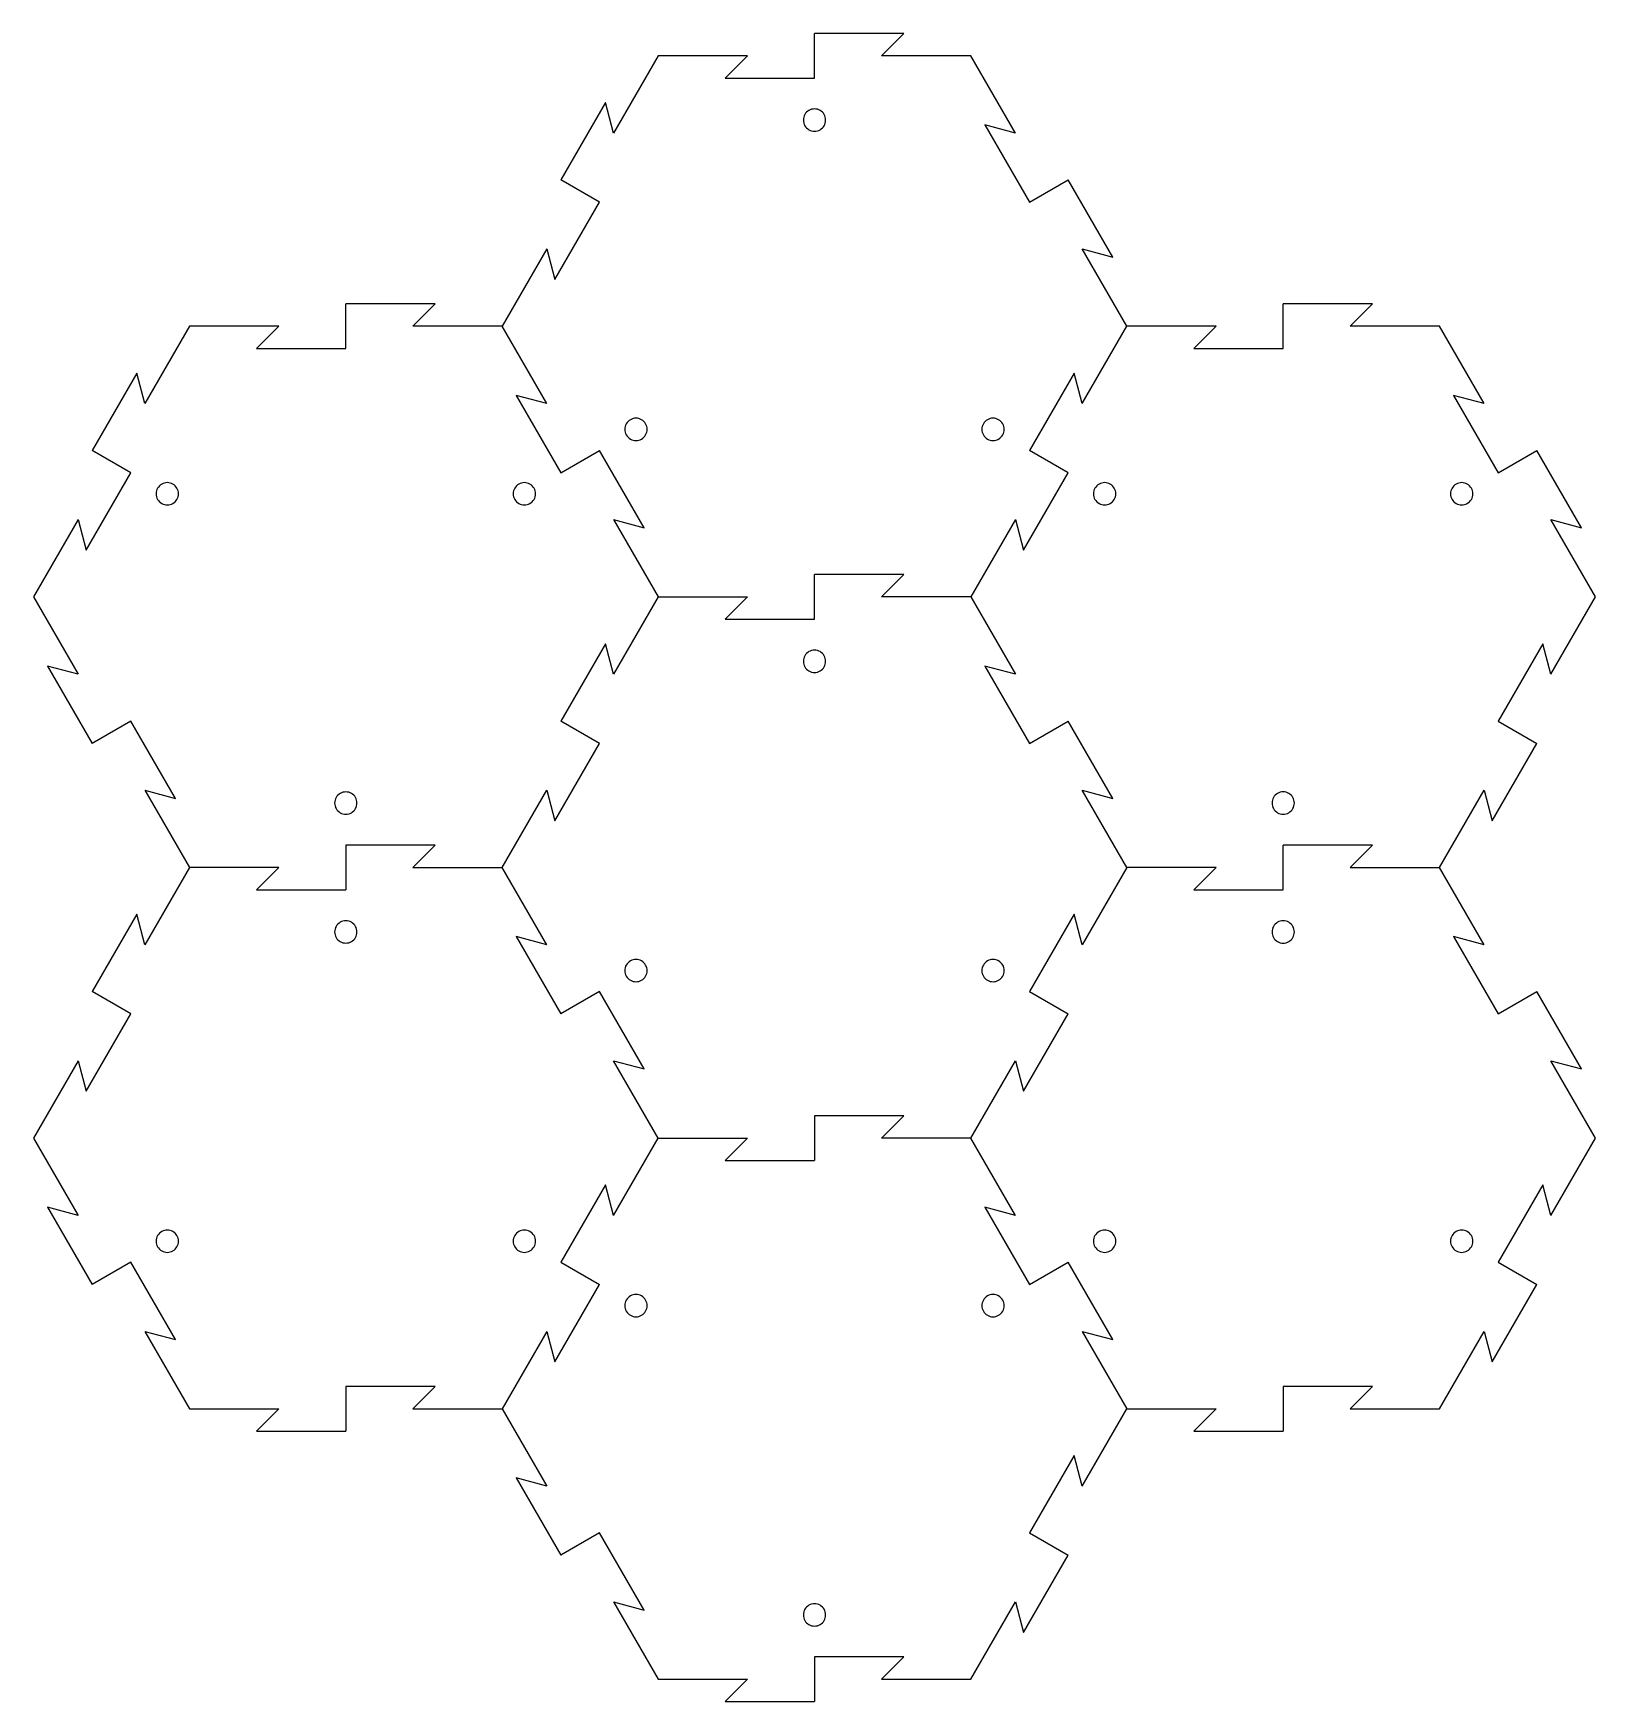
# Model space of a CAD drawing. Extents: x 11 to 228, y 603 to 835.
import ezdxf

# ---------------------------------------------------------------- set-up
doc = ezdxf.new("R2010")
doc.units = 0
doc.layers.get('0').update_dxf_attribs({"linetype": 'CONTINUOUS'})

msp = doc.modelspace()

# ---------------------------------------------------------------- linework, layer by layer
at = {"color": 7}
for points in [[(109.72842, 831.540633), (106.62888, 828.441093), (119.027048, 828.441093), (119.027048, 834.640174)], [(131.425207, 834.640174), (119.027048, 834.640174)], [(128.325668, 831.540633), (131.425207, 834.640174)], [(109.72842, 831.540633), (97.33026, 831.540633), (91.13118, 820.803506)], [(140.72382, 831.540633), (128.325668, 831.540633)], [(146.9229, 820.803506), (140.72382, 831.540633)], [(89.99667, 825.037559), (83.79759, 814.300439)], [(91.13118, 820.803506), (89.99667, 825.037559)], [(146.9229, 820.803506), (142.688858, 821.938018), (148.887938, 811.200899), (154.25649, 814.300439)], [(81.83256, 804.697823), (82.96707, 800.463779), (89.16615, 811.200899), (83.79759, 814.300439)], [(160.455578, 803.563319), (154.25649, 814.300439)], [(81.83256, 804.697823), (75.633488, 793.960703)], [(156.22152, 804.697823), (160.455578, 803.563319)], [(162.4206, 793.960703), (156.22152, 804.697823)], [(44.638081, 793.960703), (41.538541, 790.861163), (53.936699, 790.861163), (53.936699, 797.060244)], [(66.334863, 797.060244), (53.936699, 797.060244)], [(63.235322, 793.960703), (66.334863, 797.060244)], [(174.818768, 793.960703), (171.719227, 790.861163), (184.117388, 790.861163), (184.117388, 797.060244)], [(196.515548, 797.060244), (184.117388, 797.060244)], [(193.416008, 793.960703), (196.515548, 797.060244)], [(32.239919, 793.960703), (26.040838, 783.223584)], [(44.638081, 793.960703), (32.239919, 793.960703)], [(75.633488, 793.960703), (63.235322, 793.960703)], [(81.83256, 783.223584), (75.633488, 793.960703)], [(156.22152, 783.223584), (162.4206, 793.960703)], [(174.818768, 793.960703), (162.4206, 793.960703)], [(212.013255, 783.223584), (205.814167, 793.960703), (193.416008, 793.960703)], [(24.90633, 787.457636), (18.707249, 776.720509)], [(26.040838, 783.223584), (24.90633, 787.457636)], [(156.22152, 783.223584), (155.087018, 787.457636), (148.887937, 776.720509)], [(81.83256, 783.223584), (77.59851, 784.358096), (83.79759, 773.620969), (89.16615, 776.720509)], [(212.013255, 783.223584), (207.779198, 784.358096), (213.978277, 773.620969), (219.346837, 776.720509)], [(16.742219, 767.117903), (17.876727, 762.883849), (24.075809, 773.620969), (18.707249, 776.720509)], [(95.36523, 765.983389), (89.16615, 776.720509)], [(154.25649, 773.620969), (148.887937, 776.720509)], [(225.545918, 765.983389), (219.346837, 776.720509)], [(148.05741, 762.883849), (154.25649, 773.620969)], [(16.742219, 767.117903), (10.543138, 756.380779), (16.742219, 745.643659)], [(91.13118, 767.117903), (95.36523, 765.983389)], [(91.13118, 767.117903), (97.33026, 756.380779)], [(146.9229, 767.117903), (140.72382, 756.380779)], [(146.9229, 767.117903), (148.05741, 762.883849)], [(221.311868, 767.117903), (225.545918, 765.983389)], [(227.510948, 756.380779), (221.311868, 767.117903)], [(128.325668, 756.380779), (131.425207, 759.480319), (119.027048, 759.480319)], [(119.027048, 753.281231), (119.027048, 759.480319)], [(97.33026, 756.380779), (91.13118, 745.643659)], [(97.33026, 756.380779), (109.72842, 756.380779)], [(109.72842, 756.380779), (106.62888, 753.281231)], [(140.72382, 756.380779), (128.325668, 756.380779)], [(140.72382, 756.380779), (146.9229, 745.643659)], [(221.311868, 745.643659), (227.510948, 756.380779)], [(106.62888, 753.281231), (119.027048, 753.281231)], [(91.13118, 745.643659), (89.99667, 749.877709), (83.79759, 739.140589)], [(221.311868, 745.643659), (220.177365, 749.877709), (213.978277, 739.140589), (219.346837, 736.041049)], [(12.508169, 746.778169), (18.707249, 736.041049)], [(16.742219, 745.643659), (12.508169, 746.778169)], [(142.688858, 746.778169), (148.887938, 736.041049)], [(146.9229, 745.643659), (142.688858, 746.778169)], [(26.040838, 729.537971), (30.274889, 728.403461), (24.075809, 739.140589), (18.707249, 736.041049)], [(89.16615, 736.041049), (83.79759, 739.140589)], [(148.887937, 736.041049), (154.25649, 739.140589)], [(156.22152, 729.537971), (160.455578, 728.403461), (154.25649, 739.140589)], [(82.96707, 725.303921), (89.16615, 736.041049)], [(213.147757, 725.303921), (219.346837, 736.041049)], [(26.040838, 729.537971), (32.239919, 718.800851)], [(75.633488, 718.800851), (81.83256, 729.537971)], [(81.83256, 729.537971), (82.96707, 725.303921)], [(162.4206, 718.800851), (156.22152, 729.537971)], [(205.814167, 718.800851), (212.013255, 729.537971)], [(212.013255, 729.537971), (213.147758, 725.303921)], [(53.936699, 721.900391), (53.936699, 715.701311)], [(66.334863, 721.900391), (53.936699, 721.900391)], [(63.235322, 718.800851), (66.334863, 721.900391)], [(193.416008, 718.800851), (196.515548, 721.900391), (184.117388, 721.900391)], [(184.117388, 715.701311), (184.117388, 721.900391)], [(32.239919, 718.800851), (26.040838, 708.063724)], [(44.638081, 718.800851), (32.239919, 718.800851)], [(44.638081, 718.800851), (41.538541, 715.701311), (53.936699, 715.701311)], [(63.235322, 718.800851), (75.633488, 718.800851)], [(81.83256, 708.063724), (75.633488, 718.800851)], [(162.4206, 718.800851), (156.22152, 708.063724)], [(174.818768, 718.800851), (162.4206, 718.800851)], [(174.818768, 718.800851), (171.719227, 715.701311)], [(193.416008, 718.800851), (205.814168, 718.800851)], [(212.013255, 708.063724), (205.814168, 718.800851)], [(171.719227, 715.701311), (184.117388, 715.701311)], [(24.90633, 712.297781), (18.707249, 701.560661)], [(26.040838, 708.063724), (24.90633, 712.297781)], [(155.087018, 712.297781), (148.887937, 701.560661)], [(156.22152, 708.063724), (155.087018, 712.297781)], [(81.83256, 708.063724), (77.59851, 709.198241), (83.79759, 698.461121)], [(212.013255, 708.063724), (207.779198, 709.198241), (213.978277, 698.461121), (219.346837, 701.560661)], [(16.742219, 691.958044), (17.876727, 687.724001), (24.075809, 698.461121), (18.707249, 701.560661)], [(89.16615, 701.560661), (83.79759, 698.461121)], [(95.36523, 690.823541), (89.16615, 701.560661)], [(148.887937, 701.560661), (154.25649, 698.461121)], [(225.545918, 690.823541), (219.346837, 701.560661)], [(146.9229, 691.958044), (148.05741, 687.724001), (154.25649, 698.461121)], [(16.742219, 691.958044), (10.543139, 681.220924)], [(91.13118, 691.958044), (95.36523, 690.823541)], [(97.33026, 681.220924), (91.13118, 691.958044)], [(140.72382, 681.220924), (146.9229, 691.958044)], [(221.311868, 691.958044), (225.545918, 690.823541)], [(221.311868, 670.483804), (227.510948, 681.220924), (221.311868, 691.958044)], [(119.027048, 684.320464), (119.027048, 678.121384)], [(131.425207, 684.320464), (119.027048, 684.320464)], [(128.325668, 681.220924), (131.425207, 684.320464)], [(10.543138, 681.220924), (16.742219, 670.483804)], [(91.13118, 670.483804), (97.33026, 681.220924)], [(97.33026, 681.220924), (109.72842, 681.220924)], [(109.72842, 681.220924), (106.62888, 678.121384), (119.027048, 678.121384)], [(140.72382, 681.220924), (128.325668, 681.220924)], [(146.9229, 670.483804), (140.72382, 681.220924)], [(89.99667, 674.717854), (83.79759, 663.980726)], [(91.13118, 670.483804), (89.99667, 674.717854)], [(220.177365, 674.717854), (213.978277, 663.980726)], [(221.311868, 670.483804), (220.177365, 674.717854)], [(12.508169, 671.618314), (18.707249, 660.881186)], [(16.742219, 670.483804), (12.508169, 671.618314)], [(146.9229, 670.483804), (142.688858, 671.618314), (148.887938, 660.881186), (154.25649, 663.980726)], [(26.040838, 654.378124), (30.274889, 653.243606), (24.075809, 663.980726), (18.707249, 660.881186)], [(83.79759, 663.980726), (89.16615, 660.881186)], [(160.455578, 653.243606), (154.25649, 663.980726)], [(213.978277, 663.980726), (219.346837, 660.881186)], [(81.83256, 654.378124), (82.96707, 650.144066), (89.16615, 660.881186)], [(213.147757, 650.144066), (219.346837, 660.881186)], [(26.040838, 654.378124), (32.239919, 643.641004), (44.638081, 643.641004)], [(81.83256, 654.378124), (75.633488, 643.641004)], [(156.22152, 654.378124), (160.455578, 653.243606)], [(156.22152, 654.378124), (162.4206, 643.641004)], [(205.814167, 643.641004), (212.013255, 654.378124)], [(212.013255, 654.378124), (213.147758, 650.144066)], [(63.235322, 643.641004), (66.334863, 646.740544), (53.936699, 646.740544), (53.936699, 640.541464)], [(193.416008, 643.641004), (196.515548, 646.740544), (184.117388, 646.740544), (184.117388, 640.541464)], [(44.638081, 643.641004), (41.538541, 640.541464)], [(63.235322, 643.641004), (75.633488, 643.641004)], [(75.633488, 643.641004), (81.83256, 632.903876)], [(156.22152, 632.903876), (162.4206, 643.641004)], [(162.4206, 643.641004), (174.818768, 643.641004)], [(174.818768, 643.641004), (171.719227, 640.541464)], [(193.416008, 643.641004), (205.814168, 643.641004)], [(41.538541, 640.541464), (53.936699, 640.541464)], [(171.719227, 640.541464), (184.117388, 640.541464)], [(156.22152, 632.903876), (155.087018, 637.137926), (148.887937, 626.400806), (154.25649, 623.301266)], [(77.59851, 634.038386), (83.79759, 623.301266)], [(81.83256, 632.903876), (77.59851, 634.038386)], [(91.13118, 616.798189), (95.36523, 615.663679), (89.16615, 626.400806), (83.79759, 623.301266)], [(148.05741, 612.564139), (154.25649, 623.301266)], [(91.13118, 616.798189), (97.33026, 606.061054)], [(128.325668, 606.061054), (140.72382, 606.061054), (146.9229, 616.798189)], [(146.9229, 616.798189), (148.05741, 612.564139)], [(128.325668, 606.061054), (131.425207, 609.160609), (119.027048, 609.160609), (119.027048, 602.961521)], [(97.33026, 606.061054), (109.72842, 606.061054)], [(109.72842, 606.061054), (106.62888, 602.961521)], [(106.62888, 602.961521), (119.027048, 602.961521)]]:
    msp.add_lwpolyline(points, dxfattribs=at)
at = {"color": 5}
for points in [[(120.57681, 822.59303)], [(95.780497, 779.644544)], [(145.373137, 779.644544)], [(30.690148, 770.696941)], [(80.28279, 770.696941)], [(160.870837, 770.696941)], [(210.463478, 770.696941)], [(120.57681, 747.433181)], [(55.48647, 727.748449)], [(185.667158, 727.748449)], [(55.48647, 709.853246)], [(185.667158, 709.853246)], [(95.780497, 704.484686)], [(145.373137, 704.484686)], [(30.690148, 666.904759)], [(80.28279, 666.904759)], [(160.870837, 666.904759)], [(210.463478, 666.904759)], [(95.780497, 657.957161)], [(145.373137, 657.957161)], [(120.57681, 615.008674)]]:
    msp.add_lwpolyline(points, close=True, dxfattribs=at)
for points in [[(118.251914, 823.935867), (117.772291, 823.658841), (117.476972, 823.146909), (117.47727, 822.59303)], [(117.47727, 822.59303), (117.476972, 822.039152), (117.772291, 821.527219), (118.251914, 821.250194)], [(119.802166, 823.935867), (119.322543, 824.212892), (118.731537, 824.212892), (118.251914, 823.935867)], [(120.57681, 822.59303), (120.577108, 823.146909), (120.281789, 823.658841), (119.802166, 823.935867)], [(119.802166, 821.250194), (120.281789, 821.527219), (120.577108, 822.039152), (120.57681, 822.59303)], [(118.251914, 821.250194), (118.731537, 820.973169), (119.322543, 820.973169), (119.802166, 821.250194)], [(93.455837, 780.986688), (92.976335, 780.709847), (92.68095, 780.198225), (92.68095, 779.644544)], [(95.005611, 780.986688), (94.526109, 781.263528), (93.935339, 781.263528), (93.455837, 780.986688)], [(95.780497, 779.644544), (95.780497, 780.198225), (95.485112, 780.709847), (95.005611, 780.986688)], [(143.048241, 780.987381), (142.568618, 780.710355), (142.273299, 780.198423), (142.273597, 779.644544)], [(144.598494, 780.987381), (144.118871, 781.264406), (143.527864, 781.264406), (143.048241, 780.987381)], [(145.373137, 779.644544), (145.373436, 780.198423), (145.078117, 780.710355), (144.598494, 780.987381)], [(92.68095, 779.644544), (92.68095, 779.090863), (92.976335, 778.579241), (93.455837, 778.302401)], [(95.005611, 778.302401), (95.485112, 778.579241), (95.780497, 779.090863), (95.780497, 779.644544)], [(142.273597, 779.644544), (142.273299, 779.090666), (142.568618, 778.578733), (143.048241, 778.301708)], [(144.598494, 778.301708), (145.078117, 778.578733), (145.373436, 779.090666), (145.373137, 779.644544)], [(93.455837, 778.302401), (93.935339, 778.02556), (94.526109, 778.02556), (95.005611, 778.302401)], [(143.048241, 778.301708), (143.527864, 778.024683), (144.118871, 778.024683), (144.598494, 778.301708)], [(28.365252, 772.039777), (27.885629, 771.762752), (27.59031, 771.250819), (27.590609, 770.696941)], [(29.915505, 772.039777), (29.435882, 772.316802), (28.844875, 772.316802), (28.365252, 772.039777)], [(30.690148, 770.696941), (30.690447, 771.250819), (30.395128, 771.762752), (29.915505, 772.039777)], [(77.957894, 772.039777), (77.478271, 771.762752), (77.182952, 771.250819), (77.18325, 770.696941)], [(79.508146, 772.039777), (79.028523, 772.316802), (78.437517, 772.316802), (77.957894, 772.039777)], [(80.28279, 770.696941), (80.283088, 771.250819), (79.987769, 771.762752), (79.508146, 772.039777)], [(158.545941, 772.039777), (158.066318, 771.762752), (157.770999, 771.250819), (157.771298, 770.696941)], [(160.096194, 772.039777), (159.616571, 772.316802), (159.025564, 772.316802), (158.545941, 772.039777)], [(160.870837, 770.696941), (160.871136, 771.250819), (160.575817, 771.762752), (160.096194, 772.039777)], [(208.138581, 772.039777), (207.658958, 771.762752), (207.363639, 771.250819), (207.363938, 770.696941)], [(209.688834, 772.039777), (209.209211, 772.316802), (208.618204, 772.316802), (208.138581, 772.039777)], [(210.463478, 770.696941), (210.463776, 771.250819), (210.168457, 771.762752), (209.688834, 772.039777)], [(27.590609, 770.696941), (27.59031, 770.143062), (27.885629, 769.63113), (28.365252, 769.354104)], [(28.365252, 769.354104), (28.844875, 769.077079), (29.435882, 769.077079), (29.915505, 769.354104)], [(29.915505, 769.354104), (30.395128, 769.63113), (30.690447, 770.143062), (30.690148, 770.696941)], [(77.18325, 770.696941), (77.182952, 770.143062), (77.478271, 769.63113), (77.957894, 769.354104)], [(77.957894, 769.354104), (78.437517, 769.077079), (79.028523, 769.077079), (79.508146, 769.354104)], [(79.508146, 769.354104), (79.987769, 769.63113), (80.283088, 770.143062), (80.28279, 770.696941)], [(157.771298, 770.696941), (157.770999, 770.143062), (158.066318, 769.63113), (158.545941, 769.354104)], [(158.545941, 769.354104), (159.025564, 769.077079), (159.616571, 769.077079), (160.096194, 769.354104)], [(160.096194, 769.354104), (160.575817, 769.63113), (160.871136, 770.143062), (160.870837, 770.696941)], [(207.363938, 770.696941), (207.363639, 770.143062), (207.658958, 769.63113), (208.138581, 769.354104)], [(208.138581, 769.354104), (208.618204, 769.077079), (209.209211, 769.077079), (209.688834, 769.354104)], [(209.688834, 769.354104), (210.168457, 769.63113), (210.463776, 770.143062), (210.463478, 770.696941)], [(118.251914, 748.776018), (117.772291, 748.498992), (117.476972, 747.98706), (117.47727, 747.433181)], [(119.802166, 748.776018), (119.322543, 749.053043), (118.731537, 749.053043), (118.251914, 748.776018)], [(120.57681, 747.433181), (120.577108, 747.98706), (120.281789, 748.498992), (119.802166, 748.776018)], [(117.47727, 747.433181), (117.476972, 746.879303), (117.772291, 746.36737), (118.251914, 746.090345)], [(118.251914, 746.090345), (118.731537, 745.81332), (119.322543, 745.81332), (119.802166, 746.090345)], [(119.802166, 746.090345), (120.281789, 746.36737), (120.577108, 746.879303), (120.57681, 747.433181)], [(53.161814, 729.090589), (52.682314, 728.813749), (52.386929, 728.302128), (52.386929, 727.748449)], [(52.386929, 727.748449), (52.386929, 727.194769), (52.682314, 726.683148), (53.161814, 726.406308)], [(54.711585, 729.090589), (54.232084, 729.367429), (53.641315, 729.367429), (53.161814, 729.090589)], [(55.48647, 727.748449), (55.48647, 728.302128), (55.191085, 728.813749), (54.711585, 729.090589)], [(54.711585, 726.406308), (55.191085, 726.683148), (55.48647, 727.194769), (55.48647, 727.748449)], [(183.342261, 729.091285), (182.862638, 728.81426), (182.567319, 728.302327), (182.567617, 727.748449)], [(182.567617, 727.748449), (182.567319, 727.19457), (182.862638, 726.682638), (183.342261, 726.405612)], [(184.892514, 729.091285), (184.412891, 729.36831), (183.821884, 729.36831), (183.342261, 729.091285)], [(185.667158, 727.748449), (185.667456, 728.302327), (185.372137, 728.81426), (184.892514, 729.091285)], [(184.892514, 726.405612), (185.372137, 726.682638), (185.667456, 727.19457), (185.667158, 727.748449)], [(53.161814, 726.406308), (53.641315, 726.129468), (54.232084, 726.129468), (54.711585, 726.406308)], [(183.342261, 726.405612), (183.821884, 726.128587), (184.412891, 726.128587), (184.892514, 726.405612)], [(54.711585, 711.195387), (54.232084, 711.472227), (53.641315, 711.472227), (53.161814, 711.195387)], [(184.892514, 711.196083), (184.412891, 711.473108), (183.821884, 711.473108), (183.342261, 711.196083)], [(53.161814, 711.195387), (52.682314, 710.918547), (52.386929, 710.406926), (52.386929, 709.853246)], [(52.386929, 709.853246), (52.386929, 709.299567), (52.682314, 708.787946), (53.161814, 708.511106)], [(55.48647, 709.853246), (55.48647, 710.406926), (55.191085, 710.918547), (54.711585, 711.195387)], [(54.711585, 708.511106), (55.191085, 708.787946), (55.48647, 709.299567), (55.48647, 709.853246)], [(183.342261, 711.196083), (182.862638, 710.919057), (182.567319, 710.407125), (182.567617, 709.853246)], [(182.567617, 709.853246), (182.567319, 709.299368), (182.862638, 708.787435), (183.342261, 708.51041)], [(185.667158, 709.853246), (185.667456, 710.407125), (185.372137, 710.919057), (184.892514, 711.196083)], [(184.892514, 708.51041), (185.372137, 708.787435), (185.667456, 709.299368), (185.667158, 709.853246)], [(53.161814, 708.511106), (53.641315, 708.234266), (54.232084, 708.234266), (54.711585, 708.511106)], [(183.342261, 708.51041), (183.821884, 708.233385), (184.412891, 708.233385), (184.892514, 708.51041)], [(93.455837, 705.82683), (92.976335, 705.549989), (92.68095, 705.038367), (92.68095, 704.484686)], [(92.68095, 704.484686), (92.68095, 703.931005), (92.976335, 703.419383), (93.455837, 703.142543)], [(95.005611, 705.82683), (94.526109, 706.10367), (93.935339, 706.10367), (93.455837, 705.82683)], [(95.780497, 704.484686), (95.780497, 705.038367), (95.485112, 705.549989), (95.005611, 705.82683)], [(95.005611, 703.142543), (95.485112, 703.419383), (95.780497, 703.931005), (95.780497, 704.484686)], [(143.048241, 705.827523), (142.568618, 705.550497), (142.273299, 705.038565), (142.273597, 704.484686)], [(142.273597, 704.484686), (142.273299, 703.930808), (142.568618, 703.418875), (143.048241, 703.14185)], [(144.598494, 705.827523), (144.118871, 706.104548), (143.527864, 706.104548), (143.048241, 705.827523)], [(145.373137, 704.484686), (145.373436, 705.038565), (145.078117, 705.550497), (144.598494, 705.827523)], [(144.598494, 703.14185), (145.078117, 703.418875), (145.373436, 703.930808), (145.373137, 704.484686)], [(93.455837, 703.142543), (93.935339, 702.865702), (94.526109, 702.865702), (95.005611, 703.142543)], [(143.048241, 703.14185), (143.527864, 702.864825), (144.118871, 702.864825), (144.598494, 703.14185)], [(28.365252, 668.247595), (27.885629, 667.97057), (27.59031, 667.458637), (27.590609, 666.904759)], [(29.915505, 668.247595), (29.435882, 668.52462), (28.844875, 668.52462), (28.365252, 668.247595)], [(30.690148, 666.904759), (30.690447, 667.458637), (30.395128, 667.97057), (29.915505, 668.247595)], [(77.957894, 668.247595), (77.478271, 667.97057), (77.182952, 667.458637), (77.18325, 666.904759)], [(79.508146, 668.247595), (79.028523, 668.52462), (78.437517, 668.52462), (77.957894, 668.247595)], [(80.28279, 666.904759), (80.283088, 667.458637), (79.987769, 667.97057), (79.508146, 668.247595)], [(158.545941, 668.247595), (158.066318, 667.97057), (157.770999, 667.458637), (157.771298, 666.904759)], [(160.096194, 668.247595), (159.616571, 668.52462), (159.025564, 668.52462), (158.545941, 668.247595)], [(160.870837, 666.904759), (160.871136, 667.458637), (160.575817, 667.97057), (160.096194, 668.247595)], [(208.138581, 668.247595), (207.658958, 667.97057), (207.363639, 667.458637), (207.363938, 666.904759)], [(209.688834, 668.247595), (209.209211, 668.52462), (208.618204, 668.52462), (208.138581, 668.247595)], [(210.463478, 666.904759), (210.463776, 667.458637), (210.168457, 667.97057), (209.688834, 668.247595)], [(27.590609, 666.904759), (27.59031, 666.35088), (27.885629, 665.838948), (28.365252, 665.561922)], [(28.365252, 665.561922), (28.844875, 665.284897), (29.435882, 665.284897), (29.915505, 665.561922)], [(29.915505, 665.561922), (30.395128, 665.838948), (30.690447, 666.35088), (30.690148, 666.904759)], [(77.18325, 666.904759), (77.182952, 666.35088), (77.478271, 665.838948), (77.957894, 665.561922)], [(77.957894, 665.561922), (78.437517, 665.284897), (79.028523, 665.284897), (79.508146, 665.561922)], [(79.508146, 665.561922), (79.987769, 665.838948), (80.283088, 666.35088), (80.28279, 666.904759)], [(157.771298, 666.904759), (157.770999, 666.35088), (158.066318, 665.838948), (158.545941, 665.561922)], [(158.545941, 665.561922), (159.025564, 665.284897), (159.616571, 665.284897), (160.096194, 665.561922)], [(160.096194, 665.561922), (160.575817, 665.838948), (160.871136, 666.35088), (160.870837, 666.904759)], [(207.363938, 666.904759), (207.363639, 666.35088), (207.658958, 665.838948), (208.138581, 665.561922)], [(208.138581, 665.561922), (208.618204, 665.284897), (209.209211, 665.284897), (209.688834, 665.561922)], [(209.688834, 665.561922), (210.168457, 665.838948), (210.463776, 666.35088), (210.463478, 666.904759)], [(93.455837, 659.299305), (92.976335, 659.022464), (92.68095, 658.510842), (92.68095, 657.957161)], [(95.005611, 659.299305), (94.526109, 659.576145), (93.935339, 659.576145), (93.455837, 659.299305)], [(95.780497, 657.957161), (95.780497, 658.510842), (95.485112, 659.022464), (95.005611, 659.299305)], [(143.048241, 659.299998), (142.568618, 659.022972), (142.273299, 658.51104), (142.273597, 657.957161)], [(144.598494, 659.299998), (144.118871, 659.577023), (143.527864, 659.577023), (143.048241, 659.299998)], [(145.373137, 657.957161), (145.373436, 658.51104), (145.078117, 659.022972), (144.598494, 659.299998)], [(92.68095, 657.957161), (92.68095, 657.40348), (92.976335, 656.891858), (93.455837, 656.615018)], [(93.455837, 656.615018), (93.935339, 656.338177), (94.526109, 656.338177), (95.005611, 656.615018)], [(95.005611, 656.615018), (95.485112, 656.891858), (95.780497, 657.40348), (95.780497, 657.957161)], [(142.273597, 657.957161), (142.273299, 657.403283), (142.568618, 656.89135), (143.048241, 656.614325)], [(143.048241, 656.614325), (143.527864, 656.3373), (144.118871, 656.3373), (144.598494, 656.614325)], [(144.598494, 656.614325), (145.078117, 656.89135), (145.373436, 657.403283), (145.373137, 657.957161)], [(118.251914, 616.35151), (117.772291, 616.074485), (117.476972, 615.562552), (117.47727, 615.008674)], [(119.802166, 616.35151), (119.322543, 616.628535), (118.731537, 616.628535), (118.251914, 616.35151)], [(120.57681, 615.008674), (120.577108, 615.562552), (120.281789, 616.074485), (119.802166, 616.35151)], [(117.47727, 615.008674), (117.476972, 614.454795), (117.772291, 613.942863), (118.251914, 613.665837)], [(119.802166, 613.665837), (120.281789, 613.942863), (120.577108, 614.454795), (120.57681, 615.008674)], [(118.251914, 613.665837), (118.731537, 613.388812), (119.322543, 613.388812), (119.802166, 613.665837)]]:
    msp.add_open_spline(points, degree=3, dxfattribs=at)

doc.saveas('drawing.dxf')
